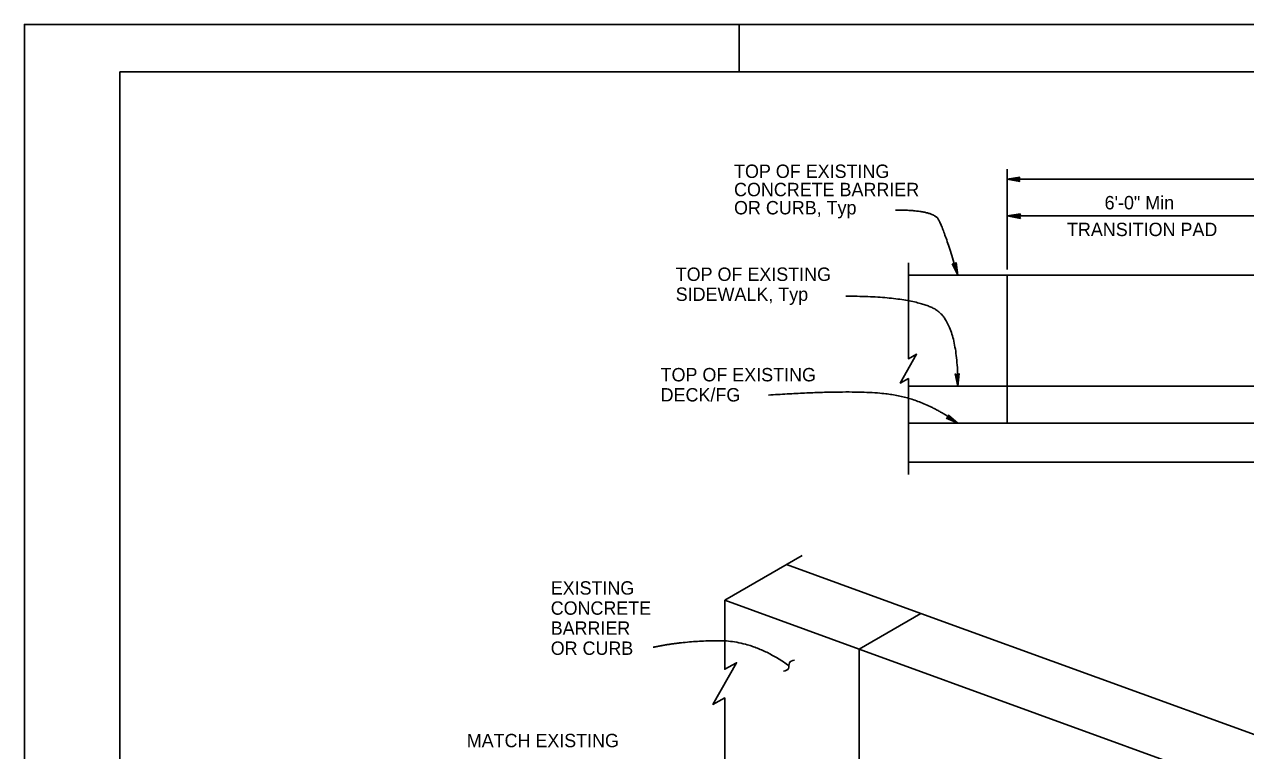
# Model space of a CAD drawing. Extents: x 0 to 2.83, y 0 to 1.83.
# Drawn here: x 0 to 1.068, y 1.198 to 1.833 of the extents above; entities that cross this region are included whole.
import ezdxf

# ---------------------------------------------------------------- set-up
doc = ezdxf.new("R2010")
doc.units = 0
for name, color, linetype in [('212 Leaders and Dim Lines', 7, 'Continuous'), ('240 Concrete', 7, 'Continuous'), ('str_Border-Plot-Shape-A', 7, 'Continuous'), ('str_Border-Title-Block-A', 7, 'Continuous'), ('str_Concrete-A', 7, 'Continuous'), ('str_Dimensions-A', 7, 'Continuous'), ('str_Existing-Concrete-A', 7, 'Continuous'), ('str_Text-A', 7, 'Continuous')]:
    doc.layers.add(name, color=color, linetype=linetype)

msp = doc.modelspace()

# ---------------------------------------------------------------- linework, layer by layer
at = {"layer": '212 Leaders and Dim Lines'}
for p, q in [((0.8595, 1.6657), (0.8712, 1.6677)), ((0.8595, 1.6657), (0.8709, 1.6672)), ((0.8706, 1.6667), (0.8595, 1.6657)), ((0.8703, 1.6662), (0.8595, 1.6657)), ((0.87, 1.6657), (0.8706, 1.6667)), ((0.8706, 1.6667), (0.8712, 1.6677)), ((0.8595, 1.6657), (1.1188, 1.6657)), ((0.87, 1.6657), (0.8595, 1.6657)), ((0.8712, 1.6636), (0.8595, 1.6657)), ((0.8595, 1.6657), (0.8706, 1.6646)), ((0.8709, 1.6641), (0.8595, 1.6657)), ((0.8595, 1.6657), (0.8703, 1.6651)), ((0.8706, 1.6646), (0.87, 1.6657)), ((0.8706, 1.6646), (0.8712, 1.6636))]:
    msp.add_line(p, q, dxfattribs=at)
at = {"layer": '240 Concrete'}
for p, q in [((0.7841, 1.318), (0.7299, 1.2868)), ((2.2524, 0.7836), (0.7841, 1.318)), ((0.7299, 1.1409), (0.7299, 1.2868)), ((0.7299, 1.2868), (2.1982, 0.7524))]:
    msp.add_line(p, q, dxfattribs=at)
at = {"layer": 'str_Border-Plot-Shape-A'}
msp.add_lwpolyline([(0, 0), (2.8333, 0), (2.8333, 1.8333), (0, 1.8333)], close=True, dxfattribs=at)
at = {"layer": 'str_Border-Title-Block-A'}
for p, q in [((0, 1.8333), (2.8333, 1.8333)), ((0, 0), (0, 1.8333)), ((0.625, 1.8333), (0.625, 1.7917)), ((0.0833, 1.7917), (2.7917, 1.7917)), ((0.0833, 0.0417), (0.0833, 1.7917))]:
    msp.add_line(p, q, dxfattribs=at)
at = {"layer": 'str_Concrete-A'}
for p, q in [((0.8596, 1.614), (2.0264, 1.614)), ((0.8596, 1.4843), (0.8596, 1.614)), ((0.8596, 1.5167), (2.0264, 1.5167)), ((0.8596, 1.4843), (2.0264, 1.4843))]:
    msp.add_line(p, q, dxfattribs=at)
at = {"layer": 'str_Dimensions-A'}
for p, q in [((0.8595, 1.619), (0.8595, 1.7067)), ((0.8596, 1.6978), (0.8706, 1.6997)), ((0.8596, 1.6978), (0.8703, 1.6992)), ((0.8701, 1.6988), (0.8596, 1.6978)), ((0.8698, 1.6983), (0.8596, 1.6978)), ((0.8695, 1.6978), (0.8701, 1.6988)), ((0.8701, 1.6988), (0.8706, 1.6997)), ((0.8695, 1.6978), (0.8596, 1.6978)), ((0.8706, 1.696), (0.8596, 1.6978)), ((0.8596, 1.6978), (0.8701, 1.6969)), ((0.8703, 1.6965), (0.8596, 1.6978)), ((0.8596, 1.6978), (0.8698, 1.6974)), ((0.8596, 1.6978), (1.3349, 1.6978)), ((0.8701, 1.6969), (0.8695, 1.6978)), ((0.8701, 1.6969), (0.8706, 1.696))]:
    msp.add_line(p, q, dxfattribs=at)
at = {"layer": 'str_Existing-Concrete-A'}
for p, q in [((0.8596, 1.614), (0.7731, 1.614)), ((0.8596, 1.5167), (0.7731, 1.5167)), ((0.8596, 1.4843), (0.7731, 1.4843)), ((0.7731, 1.4503), (2.1128, 1.4503)), ((0.7841, 1.318), (0.6666, 1.3608)), ((0.6125, 1.3295), (0.7299, 1.2868))]:
    msp.add_line(p, q, dxfattribs=at)
for points in [[(0.7731, 1.6248), (0.7731, 1.5408), (0.7803, 1.5447), (0.7659, 1.5195), (0.7731, 1.5235), (0.7731, 1.4395)], [(0.2576, 0.9372), (0.3418, 0.9858), (0.3418, 1.0274), (0.4663, 1.0993), (0.4561, 1.1054), (0.4982, 1.1056), (0.488, 1.1118), (0.6125, 1.1837), (0.6125, 1.2441), (0.6021, 1.2384), (0.6229, 1.2748), (0.6125, 1.2691), (0.6125, 1.3295), (0.6801, 1.3686)]]:
    msp.add_lwpolyline(points, dxfattribs=at)
at = {"layer": 'str_Text-A'}
for p, q in [((0.8124, 1.6236), (0.8114, 1.6239)), ((0.8164, 1.614), (0.8114, 1.6239)), ((0.8164, 1.614), (0.8119, 1.6237)), ((0.8124, 1.6236), (0.8164, 1.614)), ((0.8135, 1.6233), (0.8124, 1.6236)), ((0.8129, 1.6235), (0.8164, 1.614)), ((0.8142, 1.6242), (0.8135, 1.6233)), ((0.8135, 1.6233), (0.8164, 1.614)), ((0.8164, 1.614), (0.8138, 1.6237)), ((0.8142, 1.6242), (0.8149, 1.625)), ((0.8164, 1.614), (0.8142, 1.6242)), ((0.8145, 1.6246), (0.8164, 1.614)), ((0.8149, 1.625), (0.8164, 1.614)), ((0.8148, 1.527), (0.8139, 1.5275)), ((0.8164, 1.5167), (0.8139, 1.5275)), ((0.8164, 1.5167), (0.8144, 1.5273)), ((0.8175, 1.5278), (0.8164, 1.5167)), ((0.8171, 1.5275), (0.8164, 1.5167)), ((0.8167, 1.5271), (0.8175, 1.5278)), ((0.8148, 1.527), (0.8164, 1.5167)), ((0.8158, 1.5265), (0.8148, 1.527)), ((0.8153, 1.5268), (0.8164, 1.5167)), ((0.8167, 1.5271), (0.8158, 1.5265)), ((0.8158, 1.5265), (0.8164, 1.5167)), ((0.8164, 1.5167), (0.8162, 1.5268)), ((0.8164, 1.5167), (0.8167, 1.5271)), ((0.8072, 1.4892), (0.8062, 1.4888)), ((0.8164, 1.4843), (0.8062, 1.4888)), ((0.8164, 1.4843), (0.8067, 1.489)), ((0.8081, 1.4897), (0.8072, 1.4892)), ((0.8072, 1.4892), (0.8164, 1.4843)), ((0.8077, 1.4895), (0.8164, 1.4843)), ((0.8082, 1.4908), (0.8081, 1.4897)), ((0.8081, 1.4897), (0.8164, 1.4843)), ((0.8082, 1.4908), (0.8082, 1.4918)), ((0.8082, 1.4918), (0.8164, 1.4843)), ((0.8082, 1.4913), (0.8164, 1.4843)), ((0.8164, 1.4843), (0.8082, 1.4908)), ((0.8164, 1.4843), (0.8082, 1.4902))]:
    msp.add_line(p, q, dxfattribs=at)
for points, degree in [([(0.8164, 1.614), (0.8039, 1.6552), (0.7944, 1.6709), (0.7618, 1.6709)], 2), ([(0.8164, 1.5167), (0.8164, 1.5733), (0.7755, 1.5955), (0.7184, 1.5955)], 2), ([(0.8164, 1.4843), (0.7882, 1.5051), (0.7272, 1.5141), (0.6508, 1.509)], 2), ([(0.5499, 1.2884), (0.5773, 1.2941), (0.6379, 1.2941), (0.6686, 1.2723)], 2), ([(0.6734, 1.2771), (0.6713, 1.2767), (0.6679, 1.2755), (0.6694, 1.2691), (0.6659, 1.2678), (0.6639, 1.2675)], 3)]:
    msp.add_open_spline(points, degree=degree, dxfattribs=at)

# ---------------------------------------------------------------- texts
at = {"layer": '212 Leaders and Dim Lines'}
for s, height, p in [('6\'-0" Min', 0.01172, (0.9447, 1.6715)), ('TRANSITION PAD', 0.011719, (0.9118, 1.6481))]:
    msp.add_text(s, height=height, dxfattribs=at).set_placement(p)
at = {"layer": 'str_Text-A'}
for s, height, p in [('TOP OF EXISTING', 0.011719, (0.6206, 1.699)), ('CONCRETE BARRIER', 0.011719, (0.6206, 1.683)), ('OR CURB, Typ', 0.011719, (0.6206, 1.6671)), ('TOP OF EXISTING', 0.011719, (0.5696, 1.6089)), ('SIDEWALK, Typ', 0.011719, (0.5696, 1.5914)), ('TOP OF EXISTING', 0.011719, (0.5564, 1.521)), ('DECK/FG', 0.01172, (0.5564, 1.5034)), ('EXISTING', 0.0117, (0.4603, 1.3344)), ('CONCRETE', 0.0117, (0.4603, 1.3168)), ('BARRIER', 0.0117, (0.4603, 1.2993)), ('OR CURB', 0.0117, (0.4603, 1.2817)), ('MATCH EXISTING', 0.0117, (0.3869, 1.2009))]:
    msp.add_text(s, height=height, dxfattribs=at).set_placement(p)

doc.saveas('drawing.dxf')
